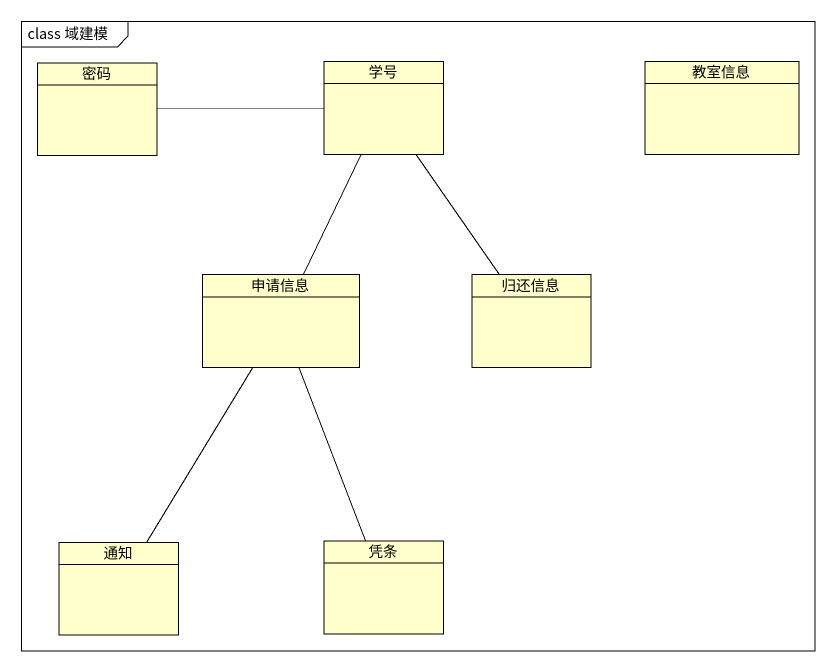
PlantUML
@startuml
mainframe class 域建模
hide circle
hide empty members
class 密码
class 学号
class 教室信息
class 申请信息
class 归还信息
class 通知
class 凭条
密码 -right- 学号
申请信息 -up- 学号
归还信息 -up- 学号
通知 -up- 申请信息
凭条 -up- 申请信息
@enduml
